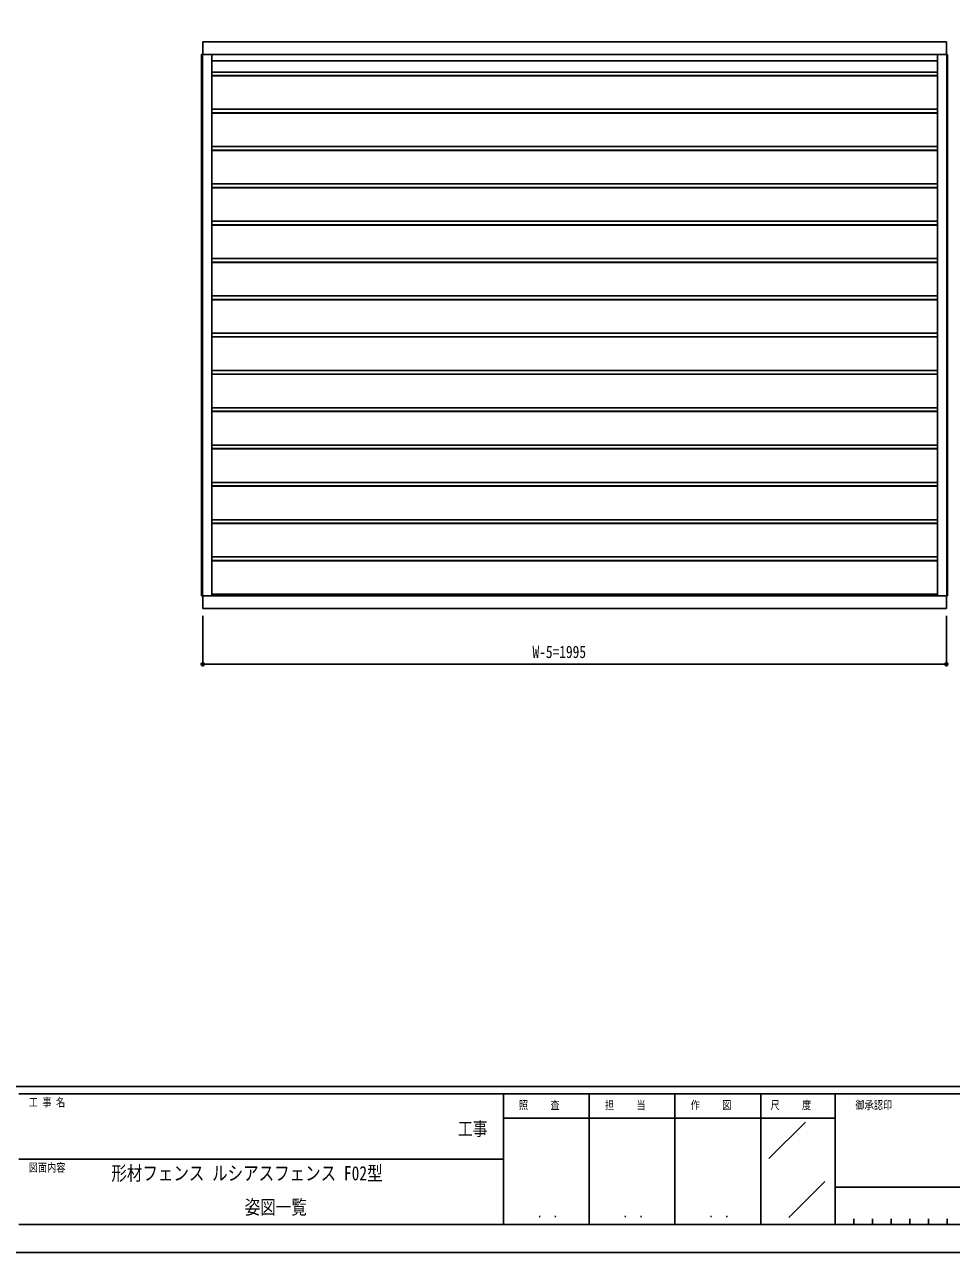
# Model space of a CAD drawing. Units: millimetres, scale not verified. Extents: x -4205 to 4205, y -2970 to 2970.
# Drawn here: x 10 to 2497, y -2970 to 324 of the extents above; entities that cross this region are included whole.
import ezdxf
from ezdxf.enums import TextEntityAlignment as Align

# ---------------------------------------------------------------- set-up
doc = ezdxf.new("R2010")
doc.units = ezdxf.units.MM
doc.header["$LTSCALE"] = 10
for name, color, linetype in [('0-1_USER1', 3, 'Continuous'), ('0-2_YKK_A1', 4, 'Continuous'), ('0-3_YKK_D', 6, 'Continuous'), ('0-4_YKK_ZWAK', 7, 'Continuous')]:
    doc.layers.add(name, color=color, linetype=linetype)
doc.styles.add('ＭＳ ゴシック', font='')
doc.styles.get('ＭＳ ゴシック').set_extended_font_data('MS Gothic')

msp = doc.modelspace()

# ---------------------------------------------------------------- linework, layer by layer
at = {"layer": '0-2_YKK_A1'}
for p, q in [((2483.09, 277.51), (488.09, 277.51)), ((488.09, 243.51), (488.09, 277.51)), ((2483.09, 243.51), (2483.09, 277.51)), ((487.19, 243.51), (487.19, -1208.49)), ((512.19, 243.51), (512.19, -1208.49)), ((2458.99, 243.51), (2458.99, -1208.49)), ((2483.99, 243.51), (2483.99, -1208.49)), ((2486.19, 243.51), (2486.19, -1208.49)), ((512.19, 226.66), (2458.99, 226.66)), ((512.19, 226.51), (2458.99, 226.51)), ((512.19, 195.81), (2458.99, 195.81)), ((512.19, 186.56), (2458.99, 186.56)), ((512.19, 185.74), (2458.99, 185.74)), ((512.19, 96.31), (2458.99, 96.31)), ((512.19, 86.96), (2458.99, 86.96)), ((512.19, 86.14), (2458.99, 86.14)), ((512.19, -3.79), (2458.99, -3.79)), ((512.19, -13.14), (2458.99, -13.14)), ((512.19, -13.96), (2458.99, -13.96)), ((512.19, -103.89), (2458.99, -103.89)), ((512.19, -113.24), (2458.99, -113.24)), ((512.19, -114.06), (2458.99, -114.06)), ((512.19, -203.99), (2458.99, -203.99)), ((512.19, -213.34), (2458.99, -213.34)), ((512.19, -214.16), (2458.99, -214.16)), ((512.19, -304.09), (2458.99, -304.09)), ((512.19, -313.44), (2458.99, -313.44)), ((512.19, -314.26), (2458.99, -314.26)), ((512.19, -404.19), (2458.99, -404.19)), ((512.19, -413.54), (2458.99, -413.54)), ((512.19, -414.36), (2458.99, -414.36)), ((512.19, -504.29), (2458.99, -504.29)), ((512.19, -513.64), (2458.99, -513.64)), ((512.19, -514.46), (2458.99, -514.46)), ((512.19, -604.39), (2458.99, -604.39)), ((512.19, -613.74), (2458.99, -613.74)), ((512.19, -614.56), (2458.99, -614.56)), ((512.19, -704.49), (2458.99, -704.49)), ((512.19, -713.74), (2458.99, -713.74)), ((512.19, -714.56), (2458.99, -714.56)), ((512.19, -804.49), (2458.99, -804.49)), ((512.19, -813.74), (2458.99, -813.74)), ((512.19, -814.56), (2458.99, -814.56)), ((512.19, -904.49), (2458.99, -904.49)), ((512.19, -913.74), (2458.99, -913.74)), ((512.19, -914.56), (2458.99, -914.56)), ((512.19, -1004.49), (2458.99, -1004.49)), ((512.19, -1013.74), (2458.99, -1013.74)), ((512.19, -1014.56), (2458.99, -1014.56)), ((512.19, -1104.49), (2458.99, -1104.49)), ((512.19, -1113.74), (2458.99, -1113.74)), ((512.19, -1114.56), (2458.99, -1114.56)), ((2486.19, -1208.49), (484.99, -1208.49)), ((488.09, -1242.49), (488.09, -1208.49)), ((512.19, -1204.49), (2458.99, -1204.49)), ((2483.09, -1242.49), (2483.09, -1208.49)), ((2483.09, -1242.49), (2483.09, -1208.49)), ((2483.09, -1242.49), (488.09, -1242.49))]:
    msp.add_line(p, q, dxfattribs=at)
msp.add_lwpolyline([(2486.19, 243.51), (484.99, 243.51), (484.99, -1208.49)], dxfattribs=at)
at = {"layer": '0-3_YKK_D'}
for p, q in [((488.09, -1262.49), (488.09, -1393.49)), ((2483.09, -1262.49), (2483.09, -1393.49)), ((488.09, -1392.49), (2483.09, -1392.49))]:
    msp.add_line(p, q, dxfattribs=at)
for centre in [(488.09, -1392.49), (2483.09, -1392.49)]:
    msp.add_circle(centre, 4.25, dxfattribs=at)
at = {"layer": '0-4_YKK_ZWAK'}
for p, q in [((3895.02, -2525), (-3904.98, -2525)), ((1295.02, -2545), (-4.98, -2545)), ((1525.02, -2545), (1525.02, -2895)), ((1755.02, -2545), (1755.02, -2895)), ((1985.02, -2545), (1985.02, -2895)), ((2185.02, -2545), (1985.02, -2545)), ((3217.52, -2545), (2185.02, -2545)), ((2185.02, -2545), (2185.02, -2895)), ((1985.02, -2610), (1295.02, -2610)), ((1985.02, -2610), (2185.02, -2610)), ((2007.1, -2718.29), (2105.04, -2620.36)), ((-4.98, -2720), (1295.02, -2720)), ((2060.67, -2875.99), (2156.89, -2779.77)), ((2185.02, -2795), (3217.52, -2795)), ((-4.98, -2895), (1295.02, -2895)), ((1295.02, -2895), (1985.02, -2895)), ((1985.02, -2895), (2185.02, -2895)), ((2185.02, -2895), (3217.52, -2895)), ((2235.02, -2880), (2235.02, -2895)), ((2285.02, -2880), (2285.02, -2895)), ((2335.02, -2880), (2335.02, -2895)), ((2385.02, -2880), (2385.02, -2895)), ((2435.02, -2880), (2435.02, -2895)), ((2485.02, -2880), (2485.02, -2895))]:
    msp.add_line(p, q, dxfattribs=at)
msp.add_lwpolyline([(-4205, -2970), (4205, -2970), (4205, 2970), (-4205, 2970)], close=True, dxfattribs=at)
msp.add_lwpolyline([(1985.02, -2545), (1295.02, -2545), (1295.02, -2895)], dxfattribs=at)

# ---------------------------------------------------------------- texts
at = {"layer": '0-1_USER1', "style": 'ＭＳ ゴシック', "width": 0.8}
for s, p in [('形材フェンス ルシアスフェンス F02型', (242.97, -2788)), ('姿図一覧', (600.73, -2879))]:
    msp.add_text(s, height=38.12, dxfattribs=at).set_placement(p, align=Align.BOTTOM_LEFT)
at = {"layer": '0-3_YKK_D', "style": 'ＭＳ ゴシック', "width": 0.8}
msp.add_text('W-5=1995', height=32.99, dxfattribs=at).set_placement((1372.79, -1385.49), align=Align.BOTTOM_LEFT)
at = {"layer": '0-4_YKK_ZWAK', "style": 'ＭＳ ゴシック', "width": 0.8}
for s, height, p in [('工 事 名', 21.99, (21.27, -2585)), ('照     査', 21.99, (1336.42, -2592.5)), ('担     当', 21.99, (1567.22, -2592.5)), ('作     図', 21.99, (1797.22, -2592.5)), ('尺     度', 21.99, (2011.42, -2592.5)), ('御承認印', 21.99, (2239.14, -2592.5)), ('工事', 36.66, (1172.33, -2667.46)), ('図面内容', 21.99, (21.27, -2760)), ('． ．', 25.92, (1385, -2884.35)), ('． ．', 25.92, (1615, -2884.35)), ('． ．', 25.92, (1845, -2884.35))]:
    msp.add_text(s, height=height, dxfattribs=at).set_placement(p, align=Align.BOTTOM_LEFT)

doc.saveas('drawing.dxf')
